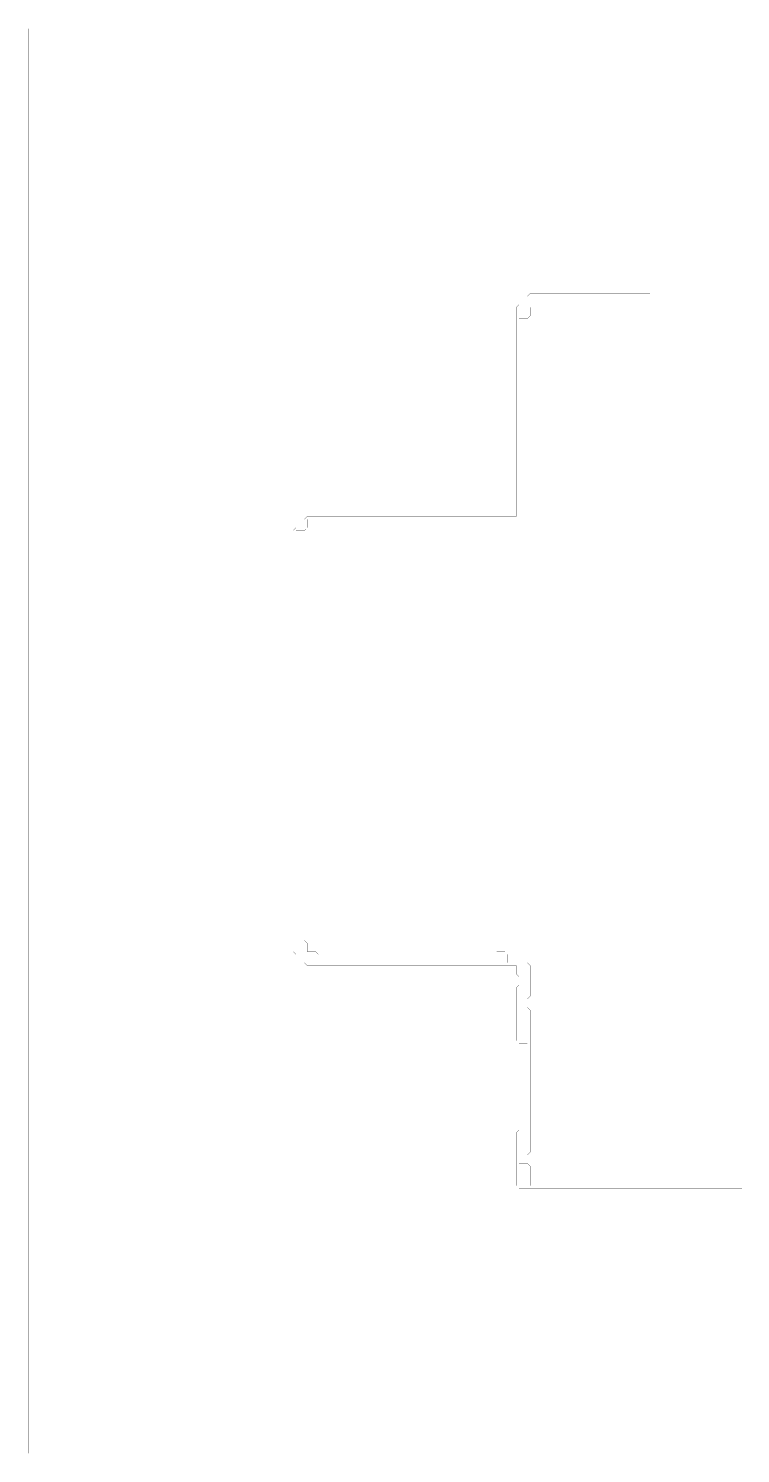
# Model space of a CAD drawing. Header units: metres. Extents: x 0 to 4990, y -4990 to 0.
# Drawn here: x 0 to 2495, y -4990 to 0 of the extents above; entities that cross this region are included whole.
import ezdxf

# ---------------------------------------------------------------- set-up
doc = ezdxf.new("R2010")
doc.units = ezdxf.units.M
doc.layers.add('conductor', color=1, linetype='Continuous')
doc.layers.add('substrate', color=5, linetype='Continuous')

msp = doc.modelspace()

# ---------------------------------------------------------------- linework, layer by layer
at = {"layer": 'conductor', "const_width": 0.5}
msp.add_lwpolyline([(2500, -976.5625), (2490.234375, -976.5625), (2480.46875, -976.5625), (2470.703125, -976.5625), (2460.9375, -976.5625), (2451.171875, -976.5625), (2441.40625, -976.5625), (2431.640625, -976.5625), (2421.875, -976.5625), (2412.109375, -976.5625), (2402.34375, -976.5625), (2392.578125, -976.5625), (2382.8125, -976.5625), (2373.046875, -976.5625), (2363.28125, -976.5625), (2353.515625, -976.5625), (2343.75, -976.5625), (2333.984375, -976.5625), (2324.21875, -976.5625), (2314.453125, -976.5625), (2304.6875, -976.5625), (2294.921875, -976.5625), (2285.15625, -976.5625), (2275.390625, -976.5625), (2265.625, -976.5625), (2255.859375, -976.5625), (2246.09375, -976.5625), (2236.328125, -976.5625), (2226.5625, -976.5625), (2216.796875, -976.5625), (2207.03125, -976.5625), (2197.265625, -976.5625), (2187.5, -976.5625), (2177.734375, -976.5625), (2167.96875, -976.5625), (2158.203125, -976.5625), (2148.4375, -976.5625), (2138.671875, -976.5625), (2128.90625, -976.5625), (2119.140625, -976.5625), (2109.375, -976.5625), (2099.609375, -976.5625), (2089.84375, -976.5625), (2080.078125, -976.5625), (2070.3125, -976.5625), (2060.546875, -976.5625), (2050.78125, -976.5625), (2041.015625, -976.5625), (2031.25, -976.5625), (2021.484375, -976.5625), (2011.71875, -976.5625), (2001.953125, -976.5625), (1992.1875, -976.5625), (1982.421875, -976.5625), (1972.65625, -976.5625), (1962.890625, -976.5625), (1953.125, -976.5625), (1943.359375, -976.5625), (1933.59375, -976.5625), (1923.828125, -976.5625), (1914.0625, -976.5625), (1904.296875, -976.5625), (1894.53125, -976.5625), (1884.765625, -976.5625), (1875, -976.5625), (1865.234375, -976.5625), (1855.46875, -976.5625), (1845.703125, -976.5625), (1835.9375, -976.5625), (1826.171875, -976.5625), (1816.40625, -976.5625), (1806.640625, -976.5625), (1796.875, -976.5625), (1787.109375, -976.5625), (1777.34375, -976.5625), (1767.578125, -976.5625), (1757.8125, -976.5625), (1757.8125, -986.328125), (1757.8125, -996.09375), (1757.8125, -1005.859375), (1748.046875, -1015.625), (1738.28125, -1015.625), (1728.515625, -1015.625), (1718.75, -1015.625), (1718.75, -1025.390625), (1718.75, -1035.15625), (1718.75, -1044.921875), (1718.75, -1054.6875), (1718.75, -1064.453125), (1718.75, -1074.21875), (1718.75, -1083.984375), (1718.75, -1093.75), (1718.75, -1103.515625), (1718.75, -1113.28125), (1718.75, -1123.046875), (1718.75, -1132.8125), (1718.75, -1142.578125), (1718.75, -1152.34375), (1718.75, -1162.109375), (1718.75, -1171.875), (1718.75, -1181.640625), (1718.75, -1191.40625), (1718.75, -1201.171875), (1718.75, -1210.9375), (1718.75, -1220.703125), (1718.75, -1230.46875), (1718.75, -1240.234375), (1718.75, -1250), (1718.75, -1259.765625), (1718.75, -1269.53125), (1718.75, -1279.296875), (1718.75, -1289.0625), (1718.75, -1298.828125), (1718.75, -1308.59375), (1718.75, -1318.359375), (1718.75, -1328.125), (1718.75, -1337.890625), (1718.75, -1347.65625), (1718.75, -1357.421875), (1718.75, -1367.1875), (1718.75, -1376.953125), (1718.75, -1386.71875), (1718.75, -1396.484375), (1718.75, -1406.25), (1718.75, -1416.015625), (1718.75, -1425.78125), (1718.75, -1435.546875), (1718.75, -1445.3125), (1718.75, -1455.078125), (1718.75, -1464.84375), (1718.75, -1474.609375), (1718.75, -1484.375), (1718.75, -1494.140625), (1718.75, -1503.90625), (1718.75, -1513.671875), (1718.75, -1523.4375), (1718.75, -1533.203125), (1718.75, -1542.96875), (1718.75, -1552.734375), (1718.75, -1562.5), (1718.75, -1572.265625), (1718.75, -1582.03125), (1718.75, -1591.796875), (1718.75, -1601.5625), (1718.75, -1611.328125), (1718.75, -1621.09375), (1718.75, -1630.859375), (1718.75, -1640.625), (1718.75, -1650.390625), (1718.75, -1660.15625), (1718.75, -1669.921875), (1718.75, -1679.6875), (1718.75, -1689.453125), (1718.75, -1699.21875), (1718.75, -1708.984375), (1708.984375, -1718.75), (1699.21875, -1718.75), (1689.453125, -1718.75), (1679.6875, -1718.75), (1669.921875, -1718.75), (1660.15625, -1718.75), (1650.390625, -1718.75), (1640.625, -1718.75), (1630.859375, -1718.75), (1621.09375, -1718.75), (1611.328125, -1718.75), (1601.5625, -1718.75), (1591.796875, -1718.75), (1582.03125, -1718.75), (1572.265625, -1718.75), (1562.5, -1718.75), (1552.734375, -1718.75), (1542.96875, -1718.75), (1533.203125, -1718.75), (1523.4375, -1718.75), (1513.671875, -1718.75), (1503.90625, -1718.75), (1494.140625, -1718.75), (1484.375, -1718.75), (1474.609375, -1718.75), (1464.84375, -1718.75), (1455.078125, -1718.75), (1445.3125, -1718.75), (1435.546875, -1718.75), (1425.78125, -1718.75), (1416.015625, -1718.75), (1406.25, -1718.75), (1396.484375, -1718.75), (1386.71875, -1718.75), (1376.953125, -1718.75), (1367.1875, -1718.75), (1357.421875, -1718.75), (1347.65625, -1718.75), (1337.890625, -1718.75), (1328.125, -1718.75), (1318.359375, -1718.75), (1308.59375, -1718.75), (1298.828125, -1718.75), (1289.0625, -1718.75), (1279.296875, -1718.75), (1269.53125, -1718.75), (1259.765625, -1718.75), (1250, -1718.75), (1240.234375, -1718.75), (1230.46875, -1718.75), (1220.703125, -1718.75), (1210.9375, -1718.75), (1201.171875, -1718.75), (1191.40625, -1718.75), (1181.640625, -1718.75), (1171.875, -1718.75), (1162.109375, -1718.75), (1152.34375, -1718.75), (1142.578125, -1718.75), (1132.8125, -1718.75), (1123.046875, -1718.75), (1113.28125, -1718.75), (1103.515625, -1718.75), (1093.75, -1718.75), (1083.984375, -1718.75), (1074.21875, -1718.75), (1064.453125, -1718.75), (1054.6875, -1718.75), (1044.921875, -1718.75), (1035.15625, -1718.75), (1025.390625, -1718.75), (1015.625, -1718.75), (1005.859375, -1718.75), (996.09375, -1718.75), (986.328125, -1718.75), (976.5625, -1718.75), (976.5625, -1728.515625), (976.5625, -1738.28125), (976.5625, -1748.046875), (966.796875, -1757.8125), (957.03125, -1757.8125), (947.265625, -1757.8125), (937.5, -1757.8125), (937.5, -1767.578125), (937.5, -1777.34375), (937.5, -1787.109375), (937.5, -1796.875), (937.5, -1806.640625), (937.5, -1816.40625), (937.5, -1826.171875), (937.5, -1835.9375), (937.5, -1845.703125), (937.5, -1855.46875), (937.5, -1865.234375), (937.5, -1875), (937.5, -1884.765625), (937.5, -1894.53125), (937.5, -1904.296875), (937.5, -1914.0625), (937.5, -1923.828125), (937.5, -1933.59375), (937.5, -1943.359375), (937.5, -1953.125), (937.5, -1962.890625), (937.5, -1972.65625), (937.5, -1982.421875), (937.5, -1992.1875), (937.5, -2001.953125), (937.5, -2011.71875), (937.5, -2021.484375), (937.5, -2031.25), (937.5, -2041.015625), (937.5, -2050.78125), (937.5, -2060.546875), (937.5, -2070.3125), (937.5, -2080.078125), (937.5, -2089.84375), (937.5, -2099.609375), (937.5, -2109.375), (937.5, -2119.140625), (937.5, -2128.90625), (937.5, -2138.671875), (937.5, -2148.4375), (937.5, -2158.203125), (937.5, -2167.96875), (937.5, -2177.734375), (937.5, -2187.5), (937.5, -2197.265625), (937.5, -2207.03125), (937.5, -2216.796875), (937.5, -2226.5625), (937.5, -2236.328125), (937.5, -2246.09375), (937.5, -2255.859375), (937.5, -2265.625), (937.5, -2275.390625), (937.5, -2285.15625), (937.5, -2294.921875), (937.5, -2304.6875), (937.5, -2314.453125), (937.5, -2324.21875), (937.5, -2333.984375), (937.5, -2343.75), (937.5, -2353.515625), (937.5, -2363.28125), (937.5, -2373.046875), (937.5, -2382.8125), (937.5, -2392.578125), (937.5, -2402.34375), (937.5, -2412.109375), (937.5, -2421.875), (937.5, -2431.640625), (937.5, -2441.40625), (937.5, -2451.171875), (937.5, -2460.9375), (937.5, -2470.703125), (937.5, -2480.46875), (937.5, -2490.234375), (937.5, -2500), (937.5, -2509.765625), (937.5, -2519.53125), (937.5, -2529.296875), (937.5, -2539.0625), (937.5, -2548.828125), (937.5, -2558.59375), (937.5, -2568.359375), (937.5, -2578.125), (937.5, -2587.890625), (937.5, -2597.65625), (937.5, -2607.421875), (937.5, -2617.1875), (937.5, -2626.953125), (937.5, -2636.71875), (937.5, -2646.484375), (937.5, -2656.25), (937.5, -2666.015625), (937.5, -2675.78125), (937.5, -2685.546875), (937.5, -2695.3125), (937.5, -2705.078125), (937.5, -2714.84375), (937.5, -2724.609375), (937.5, -2734.375), (937.5, -2744.140625), (937.5, -2753.90625), (937.5, -2763.671875), (937.5, -2773.4375), (937.5, -2783.203125), (937.5, -2792.96875), (937.5, -2802.734375), (937.5, -2812.5), (937.5, -2822.265625), (937.5, -2832.03125), (937.5, -2841.796875), (937.5, -2851.5625), (937.5, -2861.328125), (937.5, -2871.09375), (937.5, -2880.859375), (937.5, -2890.625), (937.5, -2900.390625), (937.5, -2910.15625), (937.5, -2919.921875), (937.5, -2929.6875), (937.5, -2939.453125), (937.5, -2949.21875), (937.5, -2958.984375), (937.5, -2968.75), (937.5, -2978.515625), (937.5, -2988.28125), (937.5, -2998.046875), (937.5, -3007.8125), (937.5, -3017.578125), (937.5, -3027.34375), (937.5, -3037.109375), (937.5, -3046.875), (937.5, -3056.640625), (937.5, -3066.40625), (937.5, -3076.171875), (937.5, -3085.9375), (937.5, -3095.703125), (937.5, -3105.46875), (937.5, -3115.234375), (937.5, -3125), (937.5, -3134.765625), (937.5, -3144.53125), (937.5, -3154.296875), (937.5, -3164.0625), (937.5, -3173.828125), (937.5, -3183.59375), (937.5, -3193.359375), (947.265625, -3193.359375), (957.03125, -3193.359375), (966.796875, -3193.359375), (976.5625, -3203.125), (976.5625, -3212.890625), (976.5625, -3222.65625), (976.5625, -3232.421875), (986.328125, -3232.421875), (996.09375, -3232.421875), (1005.859375, -3232.421875), (1015.625, -3242.1875), (1015.625, -3251.953125), (1015.625, -3261.71875), (1015.625, -3271.484375), (1025.390625, -3271.484375), (1035.15625, -3271.484375), (1044.921875, -3271.484375), (1054.6875, -3271.484375), (1064.453125, -3271.484375), (1074.21875, -3271.484375), (1083.984375, -3271.484375), (1093.75, -3271.484375), (1103.515625, -3271.484375), (1113.28125, -3271.484375), (1123.046875, -3271.484375), (1132.8125, -3271.484375), (1142.578125, -3271.484375), (1152.34375, -3271.484375), (1162.109375, -3271.484375), (1171.875, -3271.484375), (1181.640625, -3271.484375), (1191.40625, -3271.484375), (1201.171875, -3271.484375), (1210.9375, -3271.484375), (1220.703125, -3271.484375), (1230.46875, -3271.484375), (1240.234375, -3271.484375), (1250, -3271.484375), (1259.765625, -3271.484375), (1269.53125, -3271.484375), (1279.296875, -3271.484375), (1289.0625, -3271.484375), (1298.828125, -3271.484375), (1308.59375, -3271.484375), (1318.359375, -3271.484375), (1328.125, -3271.484375), (1337.890625, -3271.484375), (1347.65625, -3271.484375), (1357.421875, -3271.484375), (1367.1875, -3271.484375), (1376.953125, -3271.484375), (1386.71875, -3271.484375), (1396.484375, -3271.484375), (1406.25, -3271.484375), (1416.015625, -3271.484375), (1425.78125, -3271.484375), (1435.546875, -3271.484375), (1445.3125, -3271.484375), (1455.078125, -3271.484375), (1464.84375, -3271.484375), (1474.609375, -3271.484375), (1484.375, -3271.484375), (1494.140625, -3271.484375), (1503.90625, -3271.484375), (1513.671875, -3271.484375), (1523.4375, -3271.484375), (1533.203125, -3271.484375), (1542.96875, -3271.484375), (1552.734375, -3271.484375), (1562.5, -3271.484375), (1572.265625, -3271.484375), (1582.03125, -3271.484375), (1591.796875, -3271.484375), (1601.5625, -3271.484375), (1611.328125, -3271.484375), (1621.09375, -3271.484375), (1630.859375, -3271.484375), (1630.859375, -3261.71875), (1630.859375, -3251.953125), (1630.859375, -3242.1875), (1640.625, -3232.421875), (1650.390625, -3232.421875), (1660.15625, -3232.421875), (1669.921875, -3232.421875), (1679.6875, -3242.1875), (1679.6875, -3251.953125), (1679.6875, -3261.71875), (1679.6875, -3271.484375), (1689.453125, -3271.484375), (1699.21875, -3271.484375), (1708.984375, -3271.484375), (1718.75, -3271.484375), (1728.515625, -3271.484375), (1738.28125, -3271.484375), (1748.046875, -3271.484375), (1757.8125, -3281.25), (1757.8125, -3291.015625), (1757.8125, -3300.78125), (1757.8125, -3310.546875), (1757.8125, -3320.3125), (1757.8125, -3330.078125), (1757.8125, -3339.84375), (1757.8125, -3349.609375), (1757.8125, -3359.375), (1757.8125, -3369.140625), (1757.8125, -3378.90625), (1757.8125, -3388.671875), (1748.046875, -3398.4375), (1738.28125, -3398.4375), (1728.515625, -3398.4375), (1718.75, -3398.4375), (1718.75, -3408.203125), (1718.75, -3417.96875), (1718.75, -3427.734375), (1728.515625, -3427.734375), (1738.28125, -3427.734375), (1748.046875, -3427.734375), (1757.8125, -3437.5), (1757.8125, -3447.265625), (1757.8125, -3457.03125), (1757.8125, -3466.796875), (1757.8125, -3476.5625), (1757.8125, -3486.328125), (1757.8125, -3496.09375), (1757.8125, -3505.859375), (1757.8125, -3515.625), (1757.8125, -3525.390625), (1757.8125, -3535.15625), (1757.8125, -3544.921875), (1757.8125, -3554.6875), (1757.8125, -3564.453125), (1757.8125, -3574.21875), (1757.8125, -3583.984375), (1757.8125, -3593.75), (1757.8125, -3603.515625), (1757.8125, -3613.28125), (1757.8125, -3623.046875), (1757.8125, -3632.8125), (1757.8125, -3642.578125), (1757.8125, -3652.34375), (1757.8125, -3662.109375), (1757.8125, -3671.875), (1757.8125, -3681.640625), (1757.8125, -3691.40625), (1757.8125, -3701.171875), (1757.8125, -3710.9375), (1757.8125, -3720.703125), (1757.8125, -3730.46875), (1757.8125, -3740.234375), (1757.8125, -3750), (1757.8125, -3759.765625), (1757.8125, -3769.53125), (1757.8125, -3779.296875), (1757.8125, -3789.0625), (1757.8125, -3798.828125), (1757.8125, -3808.59375), (1757.8125, -3818.359375), (1757.8125, -3828.125), (1757.8125, -3837.890625), (1757.8125, -3847.65625), (1757.8125, -3857.421875), (1757.8125, -3867.1875), (1757.8125, -3876.953125), (1757.8125, -3886.71875), (1757.8125, -3896.484375), (1757.8125, -3906.25), (1757.8125, -3916.015625), (1757.8125, -3925.78125), (1757.8125, -3935.546875), (1748.046875, -3945.3125), (1738.28125, -3945.3125), (1728.515625, -3945.3125), (1718.75, -3945.3125), (1718.75, -3955.078125), (1718.75, -3964.84375), (1718.75, -3974.609375), (1728.515625, -3974.609375), (1738.28125, -3974.609375), (1748.046875, -3974.609375), (1757.8125, -3984.375), (1757.8125, -3994.140625), (1757.8125, -4003.90625), (1757.8125, -4013.671875), (1757.8125, -4023.4375), (1757.8125, -4033.203125), (1757.8125, -4042.96875), (1757.8125, -4052.734375), (1767.578125, -4052.734375), (1777.34375, -4052.734375), (1787.109375, -4052.734375), (1796.875, -4052.734375), (1806.640625, -4052.734375), (1816.40625, -4052.734375), (1826.171875, -4052.734375), (1835.9375, -4052.734375), (1845.703125, -4052.734375), (1855.46875, -4052.734375), (1865.234375, -4052.734375), (1875, -4052.734375), (1884.765625, -4052.734375), (1894.53125, -4052.734375), (1904.296875, -4052.734375), (1914.0625, -4052.734375), (1923.828125, -4052.734375), (1933.59375, -4052.734375), (1943.359375, -4052.734375), (1953.125, -4052.734375), (1962.890625, -4052.734375), (1972.65625, -4052.734375), (1982.421875, -4052.734375), (1992.1875, -4052.734375), (2001.953125, -4052.734375), (2011.71875, -4052.734375), (2021.484375, -4052.734375), (2031.25, -4052.734375), (2041.015625, -4052.734375), (2050.78125, -4052.734375), (2060.546875, -4052.734375), (2070.3125, -4052.734375), (2080.078125, -4052.734375), (2089.84375, -4052.734375), (2099.609375, -4052.734375), (2109.375, -4052.734375), (2119.140625, -4052.734375), (2128.90625, -4052.734375), (2138.671875, -4052.734375), (2148.4375, -4052.734375), (2158.203125, -4052.734375), (2167.96875, -4052.734375), (2177.734375, -4052.734375), (2187.5, -4052.734375), (2197.265625, -4052.734375), (2207.03125, -4052.734375), (2216.796875, -4052.734375), (2226.5625, -4052.734375), (2236.328125, -4052.734375), (2246.09375, -4052.734375), (2255.859375, -4052.734375), (2265.625, -4052.734375), (2275.390625, -4052.734375), (2285.15625, -4052.734375), (2294.921875, -4052.734375), (2304.6875, -4052.734375), (2314.453125, -4052.734375), (2324.21875, -4052.734375), (2333.984375, -4052.734375), (2343.75, -4052.734375), (2353.515625, -4052.734375), (2363.28125, -4052.734375), (2373.046875, -4052.734375), (2382.8125, -4052.734375), (2392.578125, -4052.734375), (2402.34375, -4052.734375), (2412.109375, -4052.734375), (2421.875, -4052.734375), (2431.640625, -4052.734375), (2441.40625, -4052.734375), (2451.171875, -4052.734375), (2460.9375, -4052.734375), (2470.703125, -4052.734375), (2480.46875, -4052.734375), (2490.234375, -4052.734375), (2500, -4052.734375)], dxfattribs=at)
at = {"layer": 'substrate', "const_width": 0.5}
for points in [[(2500, 0), (2490.234375, 0), (2480.46875, 0), (2470.703125, 0), (2460.9375, 0), (2451.171875, 0), (2441.40625, 0), (2431.640625, 0), (2421.875, 0), (2412.109375, 0), (2402.34375, 0), (2392.578125, 0), (2382.8125, 0), (2373.046875, 0), (2363.28125, 0), (2353.515625, 0), (2343.75, 0), (2333.984375, 0), (2324.21875, 0), (2314.453125, 0), (2304.6875, 0), (2294.921875, 0), (2285.15625, 0), (2275.390625, 0), (2265.625, 0), (2255.859375, 0), (2246.09375, 0), (2236.328125, 0), (2226.5625, 0), (2216.796875, 0), (2207.03125, 0), (2197.265625, 0), (2187.5, 0), (2177.734375, 0), (2167.96875, 0), (2158.203125, 0), (2148.4375, 0), (2138.671875, 0), (2128.90625, 0), (2119.140625, 0), (2109.375, 0), (2099.609375, 0), (2089.84375, 0), (2080.078125, 0), (2070.3125, 0), (2060.546875, 0), (2050.78125, 0), (2041.015625, 0), (2031.25, 0), (2021.484375, 0), (2011.71875, 0), (2001.953125, 0), (1992.1875, 0), (1982.421875, 0), (1972.65625, 0), (1962.890625, 0), (1953.125, 0), (1943.359375, 0), (1933.59375, 0), (1923.828125, 0), (1914.0625, 0), (1904.296875, 0), (1894.53125, 0), (1884.765625, 0), (1875, 0), (1865.234375, 0), (1855.46875, 0), (1845.703125, 0), (1835.9375, 0), (1826.171875, 0), (1816.40625, 0), (1806.640625, 0), (1796.875, 0), (1787.109375, 0), (1777.34375, 0), (1767.578125, 0), (1757.8125, 0), (1748.046875, 0), (1738.28125, 0), (1728.515625, 0), (1718.75, 0), (1708.984375, 0), (1699.21875, 0), (1689.453125, 0), (1679.6875, 0), (1669.921875, 0), (1660.15625, 0), (1650.390625, 0), (1640.625, 0), (1630.859375, 0), (1621.09375, 0), (1611.328125, 0), (1601.5625, 0), (1591.796875, 0), (1582.03125, 0), (1572.265625, 0), (1562.5, 0), (1552.734375, 0), (1542.96875, 0), (1533.203125, 0), (1523.4375, 0), (1513.671875, 0), (1503.90625, 0), (1494.140625, 0), (1484.375, 0), (1474.609375, 0), (1464.84375, 0), (1455.078125, 0), (1445.3125, 0), (1435.546875, 0), (1425.78125, 0), (1416.015625, 0), (1406.25, 0), (1396.484375, 0), (1386.71875, 0), (1376.953125, 0), (1367.1875, 0), (1357.421875, 0), (1347.65625, 0), (1337.890625, 0), (1328.125, 0), (1318.359375, 0), (1308.59375, 0), (1298.828125, 0), (1289.0625, 0), (1279.296875, 0), (1269.53125, 0), (1259.765625, 0), (1250, 0), (1240.234375, 0), (1230.46875, 0), (1220.703125, 0), (1210.9375, 0), (1201.171875, 0), (1191.40625, 0), (1181.640625, 0), (1171.875, 0), (1162.109375, 0), (1152.34375, 0), (1142.578125, 0), (1132.8125, 0), (1123.046875, 0), (1113.28125, 0), (1103.515625, 0), (1093.75, 0), (1083.984375, 0), (1074.21875, 0), (1064.453125, 0), (1054.6875, 0), (1044.921875, 0), (1035.15625, 0), (1025.390625, 0), (1015.625, 0), (1005.859375, 0), (996.09375, 0), (986.328125, 0), (976.5625, 0), (966.796875, 0), (957.03125, 0), (947.265625, 0), (937.5, 0), (927.734375, 0), (917.96875, 0), (908.203125, 0), (898.4375, 0), (888.671875, 0), (878.90625, 0), (869.140625, 0), (859.375, 0), (849.609375, 0), (839.84375, 0), (830.078125, 0), (820.3125, 0), (810.546875, 0), (800.78125, 0), (791.015625, 0), (781.25, 0), (771.484375, 0), (761.71875, 0), (751.953125, 0), (742.1875, 0), (732.421875, 0), (722.65625, 0), (712.890625, 0), (703.125, 0), (693.359375, 0), (683.59375, 0), (673.828125, 0), (664.0625, 0), (654.296875, 0), (644.53125, 0), (634.765625, 0), (625, 0), (615.234375, 0), (605.46875, 0), (595.703125, 0), (585.9375, 0), (576.171875, 0), (566.40625, 0), (556.640625, 0), (546.875, 0), (537.109375, 0), (527.34375, 0), (517.578125, 0), (507.8125, 0), (498.046875, 0), (488.28125, 0), (478.515625, 0), (468.75, 0), (458.984375, 0), (449.21875, 0), (439.453125, 0), (429.6875, 0), (419.921875, 0), (410.15625, 0), (400.390625, 0), (390.625, 0), (380.859375, 0), (371.09375, 0), (361.328125, 0), (351.5625, 0), (341.796875, 0), (332.03125, 0), (322.265625, 0), (312.5, 0), (302.734375, 0), (292.96875, 0), (283.203125, 0), (273.4375, 0), (263.671875, 0), (253.90625, 0), (244.140625, 0), (234.375, 0), (224.609375, 0), (214.84375, 0), (205.078125, 0), (195.3125, 0), (185.546875, 0), (175.78125, 0), (166.015625, 0), (156.25, 0), (146.484375, 0), (136.71875, 0), (126.953125, 0), (117.1875, 0), (107.421875, 0), (97.65625, 0), (87.890625, 0), (78.125, 0), (68.359375, 0), (58.59375, 0), (48.828125, 0), (39.0625, 0), (29.296875, 0), (19.53125, 0), (9.765625, 0), (0, 0), (0, -9.765625), (0, -19.53125), (0, -29.296875), (0, -39.0625), (0, -48.828125), (0, -58.59375), (0, -68.359375), (0, -78.125), (0, -87.890625), (0, -97.65625), (0, -107.421875), (0, -117.1875), (0, -126.953125), (0, -136.71875), (0, -146.484375), (0, -156.25), (0, -166.015625), (0, -175.78125), (0, -185.546875), (0, -195.3125), (0, -205.078125), (0, -214.84375), (0, -224.609375), (0, -234.375), (0, -244.140625), (0, -253.90625), (0, -263.671875), (0, -273.4375), (0, -283.203125), (0, -292.96875), (0, -302.734375), (0, -312.5), (0, -322.265625), (0, -332.03125), (0, -341.796875), (0, -351.5625), (0, -361.328125), (0, -371.09375), (0, -380.859375), (0, -390.625), (0, -400.390625), (0, -410.15625), (0, -419.921875), (0, -429.6875), (0, -439.453125), (0, -449.21875), (0, -458.984375), (0, -468.75), (0, -478.515625), (0, -488.28125), (0, -498.046875), (0, -507.8125), (0, -517.578125), (0, -527.34375), (0, -537.109375), (0, -546.875), (0, -556.640625), (0, -566.40625), (0, -576.171875), (0, -585.9375), (0, -595.703125), (0, -605.46875), (0, -615.234375), (0, -625), (0, -634.765625), (0, -644.53125), (0, -654.296875), (0, -664.0625), (0, -673.828125), (0, -683.59375), (0, -693.359375), (0, -703.125), (0, -712.890625), (0, -722.65625), (0, -732.421875), (0, -742.1875), (0, -751.953125), (0, -761.71875), (0, -771.484375), (0, -781.25), (0, -791.015625), (0, -800.78125), (0, -810.546875), (0, -820.3125), (0, -830.078125), (0, -839.84375), (0, -849.609375), (0, -859.375), (0, -869.140625), (0, -878.90625), (0, -888.671875), (0, -898.4375), (0, -908.203125), (0, -917.96875), (0, -927.734375), (0, -937.5), (0, -947.265625), (0, -957.03125), (0, -966.796875), (0, -976.5625), (0, -986.328125), (0, -996.09375), (0, -1005.859375), (0, -1015.625), (0, -1025.390625), (0, -1035.15625), (0, -1044.921875), (0, -1054.6875), (0, -1064.453125), (0, -1074.21875), (0, -1083.984375), (0, -1093.75), (0, -1103.515625), (0, -1113.28125), (0, -1123.046875), (0, -1132.8125), (0, -1142.578125), (0, -1152.34375), (0, -1162.109375), (0, -1171.875), (0, -1181.640625), (0, -1191.40625), (0, -1201.171875), (0, -1210.9375), (0, -1220.703125), (0, -1230.46875), (0, -1240.234375), (0, -1250), (0, -1259.765625), (0, -1269.53125), (0, -1279.296875), (0, -1289.0625), (0, -1298.828125), (0, -1308.59375), (0, -1318.359375), (0, -1328.125), (0, -1337.890625), (0, -1347.65625), (0, -1357.421875), (0, -1367.1875), (0, -1376.953125), (0, -1386.71875), (0, -1396.484375), (0, -1406.25), (0, -1416.015625), (0, -1425.78125), (0, -1435.546875), (0, -1445.3125), (0, -1455.078125), (0, -1464.84375), (0, -1474.609375), (0, -1484.375), (0, -1494.140625), (0, -1503.90625), (0, -1513.671875), (0, -1523.4375), (0, -1533.203125), (0, -1542.96875), (0, -1552.734375), (0, -1562.5), (0, -1572.265625), (0, -1582.03125), (0, -1591.796875), (0, -1601.5625), (0, -1611.328125), (0, -1621.09375), (0, -1630.859375), (0, -1640.625), (0, -1650.390625), (0, -1660.15625), (0, -1669.921875), (0, -1679.6875), (0, -1689.453125), (0, -1699.21875), (0, -1708.984375), (0, -1718.75), (0, -1728.515625), (0, -1738.28125), (0, -1748.046875), (0, -1757.8125), (0, -1767.578125), (0, -1777.34375), (0, -1787.109375), (0, -1796.875), (0, -1806.640625), (0, -1816.40625), (0, -1826.171875), (0, -1835.9375), (0, -1845.703125), (0, -1855.46875), (0, -1865.234375), (0, -1875), (0, -1884.765625), (0, -1894.53125), (0, -1904.296875), (0, -1914.0625), (0, -1923.828125), (0, -1933.59375), (0, -1943.359375), (0, -1953.125), (0, -1962.890625), (0, -1972.65625), (0, -1982.421875), (0, -1992.1875), (0, -2001.953125), (0, -2011.71875), (0, -2021.484375), (0, -2031.25), (0, -2041.015625), (0, -2050.78125), (0, -2060.546875), (0, -2070.3125), (0, -2080.078125), (0, -2089.84375), (0, -2099.609375), (0, -2109.375), (0, -2119.140625), (0, -2128.90625), (0, -2138.671875), (0, -2148.4375), (0, -2158.203125), (0, -2167.96875), (0, -2177.734375), (0, -2187.5), (0, -2197.265625), (0, -2207.03125), (0, -2216.796875), (0, -2226.5625), (0, -2236.328125), (0, -2246.09375), (0, -2255.859375), (0, -2265.625), (0, -2275.390625), (0, -2285.15625), (0, -2294.921875), (0, -2304.6875), (0, -2314.453125), (0, -2324.21875), (0, -2333.984375), (0, -2343.75), (0, -2353.515625), (0, -2363.28125), (0, -2373.046875), (0, -2382.8125), (0, -2392.578125), (0, -2402.34375), (0, -2412.109375), (0, -2421.875), (0, -2431.640625), (0, -2441.40625), (0, -2451.171875), (0, -2460.9375), (0, -2470.703125), (0, -2480.46875), (0, -2490.234375), (0, -2500), (0, -2509.765625), (0, -2519.53125), (0, -2529.296875), (0, -2539.0625), (0, -2548.828125), (0, -2558.59375), (0, -2568.359375), (0, -2578.125), (0, -2587.890625), (0, -2597.65625), (0, -2607.421875), (0, -2617.1875), (0, -2626.953125), (0, -2636.71875), (0, -2646.484375), (0, -2656.25), (0, -2666.015625), (0, -2675.78125), (0, -2685.546875), (0, -2695.3125), (0, -2705.078125), (0, -2714.84375), (0, -2724.609375), (0, -2734.375), (0, -2744.140625), (0, -2753.90625), (0, -2763.671875), (0, -2773.4375), (0, -2783.203125), (0, -2792.96875), (0, -2802.734375), (0, -2812.5), (0, -2822.265625), (0, -2832.03125), (0, -2841.796875), (0, -2851.5625), (0, -2861.328125), (0, -2871.09375), (0, -2880.859375), (0, -2890.625), (0, -2900.390625), (0, -2910.15625), (0, -2919.921875), (0, -2929.6875), (0, -2939.453125), (0, -2949.21875), (0, -2958.984375), (0, -2968.75), (0, -2978.515625), (0, -2988.28125), (0, -2998.046875), (0, -3007.8125), (0, -3017.578125), (0, -3027.34375), (0, -3037.109375), (0, -3046.875), (0, -3056.640625), (0, -3066.40625), (0, -3076.171875), (0, -3085.9375), (0, -3095.703125), (0, -3105.46875), (0, -3115.234375), (0, -3125), (0, -3134.765625), (0, -3144.53125), (0, -3154.296875), (0, -3164.0625), (0, -3173.828125), (0, -3183.59375), (0, -3193.359375), (0, -3203.125), (0, -3212.890625), (0, -3222.65625), (0, -3232.421875), (0, -3242.1875), (0, -3251.953125), (0, -3261.71875), (0, -3271.484375), (0, -3281.25), (0, -3291.015625), (0, -3300.78125), (0, -3310.546875), (0, -3320.3125), (0, -3330.078125), (0, -3339.84375), (0, -3349.609375), (0, -3359.375), (0, -3369.140625), (0, -3378.90625), (0, -3388.671875), (0, -3398.4375), (0, -3408.203125), (0, -3417.96875), (0, -3427.734375), (0, -3437.5), (0, -3447.265625), (0, -3457.03125), (0, -3466.796875), (0, -3476.5625), (0, -3486.328125), (0, -3496.09375), (0, -3505.859375), (0, -3515.625), (0, -3525.390625), (0, -3535.15625), (0, -3544.921875), (0, -3554.6875), (0, -3564.453125), (0, -3574.21875), (0, -3583.984375), (0, -3593.75), (0, -3603.515625), (0, -3613.28125), (0, -3623.046875), (0, -3632.8125), (0, -3642.578125), (0, -3652.34375), (0, -3662.109375), (0, -3671.875), (0, -3681.640625), (0, -3691.40625), (0, -3701.171875), (0, -3710.9375), (0, -3720.703125), (0, -3730.46875), (0, -3740.234375), (0, -3750), (0, -3759.765625), (0, -3769.53125), (0, -3779.296875), (0, -3789.0625), (0, -3798.828125), (0, -3808.59375), (0, -3818.359375), (0, -3828.125), (0, -3837.890625), (0, -3847.65625), (0, -3857.421875), (0, -3867.1875), (0, -3876.953125), (0, -3886.71875), (0, -3896.484375), (0, -3906.25), (0, -3916.015625), (0, -3925.78125), (0, -3935.546875), (0, -3945.3125), (0, -3955.078125), (0, -3964.84375), (0, -3974.609375), (0, -3984.375), (0, -3994.140625), (0, -4003.90625), (0, -4013.671875), (0, -4023.4375), (0, -4033.203125), (0, -4042.96875), (0, -4052.734375), (0, -4062.5), (0, -4072.265625), (0, -4082.03125), (0, -4091.796875), (0, -4101.5625), (0, -4111.328125), (0, -4121.09375), (0, -4130.859375), (0, -4140.625), (0, -4150.390625), (0, -4160.15625), (0, -4169.921875), (0, -4179.6875), (0, -4189.453125), (0, -4199.21875), (0, -4208.984375), (0, -4218.75), (0, -4228.515625), (0, -4238.28125), (0, -4248.046875), (0, -4257.8125), (0, -4267.578125), (0, -4277.34375), (0, -4287.109375), (0, -4296.875), (0, -4306.640625), (0, -4316.40625), (0, -4326.171875), (0, -4335.9375), (0, -4345.703125), (0, -4355.46875), (0, -4365.234375), (0, -4375), (0, -4384.765625), (0, -4394.53125), (0, -4404.296875), (0, -4414.0625), (0, -4423.828125), (0, -4433.59375), (0, -4443.359375), (0, -4453.125), (0, -4462.890625), (0, -4472.65625), (0, -4482.421875), (0, -4492.1875), (0, -4501.953125), (0, -4511.71875), (0, -4521.484375), (0, -4531.25), (0, -4541.015625), (0, -4550.78125), (0, -4560.546875), (0, -4570.3125), (0, -4580.078125), (0, -4589.84375), (0, -4599.609375), (0, -4609.375), (0, -4619.140625), (0, -4628.90625), (0, -4638.671875), (0, -4648.4375), (0, -4658.203125), (0, -4667.96875), (0, -4677.734375), (0, -4687.5), (0, -4697.265625), (0, -4707.03125), (0, -4716.796875), (0, -4726.5625), (0, -4736.328125), (0, -4746.09375), (0, -4755.859375), (0, -4765.625), (0, -4775.390625), (0, -4785.15625), (0, -4794.921875), (0, -4804.6875), (0, -4814.453125), (0, -4824.21875), (0, -4833.984375), (0, -4843.75), (0, -4853.515625), (0, -4863.28125), (0, -4873.046875), (0, -4882.8125), (0, -4892.578125), (0, -4902.34375), (0, -4912.109375), (0, -4921.875), (0, -4931.640625), (0, -4941.40625), (0, -4951.171875), (0, -4960.9375), (0, -4970.703125), (0, -4980.46875), (0, -4990.234375), (9.765625, -4990.234375), (19.53125, -4990.234375), (29.296875, -4990.234375), (39.0625, -4990.234375), (48.828125, -4990.234375), (58.59375, -4990.234375), (68.359375, -4990.234375), (78.125, -4990.234375), (87.890625, -4990.234375), (97.65625, -4990.234375), (107.421875, -4990.234375), (117.1875, -4990.234375), (126.953125, -4990.234375), (136.71875, -4990.234375), (146.484375, -4990.234375), (156.25, -4990.234375), (166.015625, -4990.234375), (175.78125, -4990.234375), (185.546875, -4990.234375), (195.3125, -4990.234375), (205.078125, -4990.234375), (214.84375, -4990.234375), (224.609375, -4990.234375), (234.375, -4990.234375), (244.140625, -4990.234375), (253.90625, -4990.234375), (263.671875, -4990.234375), (273.4375, -4990.234375), (283.203125, -4990.234375), (292.96875, -4990.234375), (302.734375, -4990.234375), (312.5, -4990.234375), (322.265625, -4990.234375), (332.03125, -4990.234375), (341.796875, -4990.234375), (351.5625, -4990.234375), (361.328125, -4990.234375), (371.09375, -4990.234375), (380.859375, -4990.234375), (390.625, -4990.234375), (400.390625, -4990.234375), (410.15625, -4990.234375), (419.921875, -4990.234375), (429.6875, -4990.234375), (439.453125, -4990.234375), (449.21875, -4990.234375), (458.984375, -4990.234375), (468.75, -4990.234375), (478.515625, -4990.234375), (488.28125, -4990.234375), (498.046875, -4990.234375), (507.8125, -4990.234375), (517.578125, -4990.234375), (527.34375, -4990.234375), (537.109375, -4990.234375), (546.875, -4990.234375), (556.640625, -4990.234375), (566.40625, -4990.234375), (576.171875, -4990.234375), (585.9375, -4990.234375), (595.703125, -4990.234375), (605.46875, -4990.234375), (615.234375, -4990.234375), (625, -4990.234375), (634.765625, -4990.234375), (644.53125, -4990.234375), (654.296875, -4990.234375), (664.0625, -4990.234375), (673.828125, -4990.234375), (683.59375, -4990.234375), (693.359375, -4990.234375), (703.125, -4990.234375), (712.890625, -4990.234375), (722.65625, -4990.234375), (732.421875, -4990.234375), (742.1875, -4990.234375), (751.953125, -4990.234375), (761.71875, -4990.234375), (771.484375, -4990.234375), (781.25, -4990.234375), (791.015625, -4990.234375), (800.78125, -4990.234375), (810.546875, -4990.234375), (820.3125, -4990.234375), (830.078125, -4990.234375), (839.84375, -4990.234375), (849.609375, -4990.234375), (859.375, -4990.234375), (869.140625, -4990.234375), (878.90625, -4990.234375), (888.671875, -4990.234375), (898.4375, -4990.234375), (908.203125, -4990.234375), (917.96875, -4990.234375), (927.734375, -4990.234375), (937.5, -4990.234375), (947.265625, -4990.234375), (957.03125, -4990.234375), (966.796875, -4990.234375), (976.5625, -4990.234375), (986.328125, -4990.234375), (996.09375, -4990.234375), (1005.859375, -4990.234375), (1015.625, -4990.234375), (1025.390625, -4990.234375), (1035.15625, -4990.234375), (1044.921875, -4990.234375), (1054.6875, -4990.234375), (1064.453125, -4990.234375), (1074.21875, -4990.234375), (1083.984375, -4990.234375), (1093.75, -4990.234375), (1103.515625, -4990.234375), (1113.28125, -4990.234375), (1123.046875, -4990.234375), (1132.8125, -4990.234375), (1142.578125, -4990.234375), (1152.34375, -4990.234375), (1162.109375, -4990.234375), (1171.875, -4990.234375), (1181.640625, -4990.234375), (1191.40625, -4990.234375), (1201.171875, -4990.234375), (1210.9375, -4990.234375), (1220.703125, -4990.234375), (1230.46875, -4990.234375), (1240.234375, -4990.234375), (1250, -4990.234375), (1259.765625, -4990.234375), (1269.53125, -4990.234375), (1279.296875, -4990.234375), (1289.0625, -4990.234375), (1298.828125, -4990.234375), (1308.59375, -4990.234375), (1318.359375, -4990.234375), (1328.125, -4990.234375), (1337.890625, -4990.234375), (1347.65625, -4990.234375), (1357.421875, -4990.234375), (1367.1875, -4990.234375), (1376.953125, -4990.234375), (1386.71875, -4990.234375), (1396.484375, -4990.234375), (1406.25, -4990.234375), (1416.015625, -4990.234375), (1425.78125, -4990.234375), (1435.546875, -4990.234375), (1445.3125, -4990.234375), (1455.078125, -4990.234375), (1464.84375, -4990.234375), (1474.609375, -4990.234375), (1484.375, -4990.234375), (1494.140625, -4990.234375), (1503.90625, -4990.234375), (1513.671875, -4990.234375), (1523.4375, -4990.234375), (1533.203125, -4990.234375), (1542.96875, -4990.234375), (1552.734375, -4990.234375), (1562.5, -4990.234375), (1572.265625, -4990.234375), (1582.03125, -4990.234375), (1591.796875, -4990.234375), (1601.5625, -4990.234375), (1611.328125, -4990.234375), (1621.09375, -4990.234375), (1630.859375, -4990.234375), (1640.625, -4990.234375), (1650.390625, -4990.234375), (1660.15625, -4990.234375), (1669.921875, -4990.234375), (1679.6875, -4990.234375), (1689.453125, -4990.234375), (1699.21875, -4990.234375), (1708.984375, -4990.234375), (1718.75, -4990.234375), (1728.515625, -4990.234375), (1738.28125, -4990.234375), (1748.046875, -4990.234375), (1757.8125, -4990.234375), (1767.578125, -4990.234375), (1777.34375, -4990.234375), (1787.109375, -4990.234375), (1796.875, -4990.234375), (1806.640625, -4990.234375), (1816.40625, -4990.234375), (1826.171875, -4990.234375), (1835.9375, -4990.234375), (1845.703125, -4990.234375), (1855.46875, -4990.234375), (1865.234375, -4990.234375), (1875, -4990.234375), (1884.765625, -4990.234375), (1894.53125, -4990.234375), (1904.296875, -4990.234375), (1914.0625, -4990.234375), (1923.828125, -4990.234375), (1933.59375, -4990.234375), (1943.359375, -4990.234375), (1953.125, -4990.234375), (1962.890625, -4990.234375), (1972.65625, -4990.234375), (1982.421875, -4990.234375), (1992.1875, -4990.234375), (2001.953125, -4990.234375), (2011.71875, -4990.234375), (2021.484375, -4990.234375), (2031.25, -4990.234375), (2041.015625, -4990.234375), (2050.78125, -4990.234375), (2060.546875, -4990.234375), (2070.3125, -4990.234375), (2080.078125, -4990.234375), (2089.84375, -4990.234375), (2099.609375, -4990.234375), (2109.375, -4990.234375), (2119.140625, -4990.234375), (2128.90625, -4990.234375), (2138.671875, -4990.234375), (2148.4375, -4990.234375), (2158.203125, -4990.234375), (2167.96875, -4990.234375), (2177.734375, -4990.234375), (2187.5, -4990.234375), (2197.265625, -4990.234375), (2207.03125, -4990.234375), (2216.796875, -4990.234375), (2226.5625, -4990.234375), (2236.328125, -4990.234375), (2246.09375, -4990.234375), (2255.859375, -4990.234375), (2265.625, -4990.234375), (2275.390625, -4990.234375), (2285.15625, -4990.234375), (2294.921875, -4990.234375), (2304.6875, -4990.234375), (2314.453125, -4990.234375), (2324.21875, -4990.234375), (2333.984375, -4990.234375), (2343.75, -4990.234375), (2353.515625, -4990.234375), (2363.28125, -4990.234375), (2373.046875, -4990.234375), (2382.8125, -4990.234375), (2392.578125, -4990.234375), (2402.34375, -4990.234375), (2412.109375, -4990.234375), (2421.875, -4990.234375), (2431.640625, -4990.234375), (2441.40625, -4990.234375), (2451.171875, -4990.234375), (2460.9375, -4990.234375), (2470.703125, -4990.234375), (2480.46875, -4990.234375), (2490.234375, -4990.234375), (2500, -4990.234375)], [(2500, -4062.5), (2490.234375, -4062.5), (2480.46875, -4062.5), (2470.703125, -4062.5), (2460.9375, -4062.5), (2451.171875, -4062.5), (2441.40625, -4062.5), (2431.640625, -4062.5), (2421.875, -4062.5), (2412.109375, -4062.5), (2402.34375, -4062.5), (2392.578125, -4062.5), (2382.8125, -4062.5), (2373.046875, -4062.5), (2363.28125, -4062.5), (2353.515625, -4062.5), (2343.75, -4062.5), (2333.984375, -4062.5), (2324.21875, -4062.5), (2314.453125, -4062.5), (2304.6875, -4062.5), (2294.921875, -4062.5), (2285.15625, -4062.5), (2275.390625, -4062.5), (2265.625, -4062.5), (2255.859375, -4062.5), (2246.09375, -4062.5), (2236.328125, -4062.5), (2226.5625, -4062.5), (2216.796875, -4062.5), (2207.03125, -4062.5), (2197.265625, -4062.5), (2187.5, -4062.5), (2177.734375, -4062.5), (2167.96875, -4062.5), (2158.203125, -4062.5), (2148.4375, -4062.5), (2138.671875, -4062.5), (2128.90625, -4062.5), (2119.140625, -4062.5), (2109.375, -4062.5), (2099.609375, -4062.5), (2089.84375, -4062.5), (2080.078125, -4062.5), (2070.3125, -4062.5), (2060.546875, -4062.5), (2050.78125, -4062.5), (2041.015625, -4062.5), (2031.25, -4062.5), (2021.484375, -4062.5), (2011.71875, -4062.5), (2001.953125, -4062.5), (1992.1875, -4062.5), (1982.421875, -4062.5), (1972.65625, -4062.5), (1962.890625, -4062.5), (1953.125, -4062.5), (1943.359375, -4062.5), (1933.59375, -4062.5), (1923.828125, -4062.5), (1914.0625, -4062.5), (1904.296875, -4062.5), (1894.53125, -4062.5), (1884.765625, -4062.5), (1875, -4062.5), (1865.234375, -4062.5), (1855.46875, -4062.5), (1845.703125, -4062.5), (1835.9375, -4062.5), (1826.171875, -4062.5), (1816.40625, -4062.5), (1806.640625, -4062.5), (1796.875, -4062.5), (1787.109375, -4062.5), (1777.34375, -4062.5), (1767.578125, -4062.5), (1757.8125, -4062.5), (1748.046875, -4062.5), (1738.28125, -4062.5), (1728.515625, -4062.5), (1718.75, -4062.5), (1708.984375, -4052.734375), (1708.984375, -4042.96875), (1708.984375, -4033.203125), (1708.984375, -4023.4375), (1708.984375, -4013.671875), (1708.984375, -4003.90625), (1708.984375, -3994.140625), (1708.984375, -3984.375), (1708.984375, -3974.609375), (1708.984375, -3964.84375), (1708.984375, -3955.078125), (1708.984375, -3945.3125), (1708.984375, -3935.546875), (1708.984375, -3925.78125), (1708.984375, -3916.015625), (1708.984375, -3906.25), (1708.984375, -3896.484375), (1708.984375, -3886.71875), (1708.984375, -3876.953125), (1708.984375, -3867.1875), (1718.75, -3857.421875), (1728.515625, -3857.421875), (1738.28125, -3857.421875), (1748.046875, -3857.421875), (1748.046875, -3847.65625), (1748.046875, -3837.890625), (1748.046875, -3828.125), (1748.046875, -3818.359375), (1748.046875, -3808.59375), (1748.046875, -3798.828125), (1748.046875, -3789.0625), (1748.046875, -3779.296875), (1748.046875, -3769.53125), (1748.046875, -3759.765625), (1748.046875, -3750), (1748.046875, -3740.234375), (1748.046875, -3730.46875), (1748.046875, -3720.703125), (1748.046875, -3710.9375), (1748.046875, -3701.171875), (1748.046875, -3691.40625), (1748.046875, -3681.640625), (1748.046875, -3671.875), (1748.046875, -3662.109375), (1748.046875, -3652.34375), (1748.046875, -3642.578125), (1748.046875, -3632.8125), (1748.046875, -3623.046875), (1748.046875, -3613.28125), (1748.046875, -3603.515625), (1748.046875, -3593.75), (1748.046875, -3583.984375), (1748.046875, -3574.21875), (1748.046875, -3564.453125), (1748.046875, -3554.6875), (1738.28125, -3554.6875), (1728.515625, -3554.6875), (1718.75, -3554.6875), (1708.984375, -3544.921875), (1708.984375, -3535.15625), (1708.984375, -3525.390625), (1708.984375, -3515.625), (1708.984375, -3505.859375), (1708.984375, -3496.09375), (1708.984375, -3486.328125), (1708.984375, -3476.5625), (1708.984375, -3466.796875), (1708.984375, -3457.03125), (1708.984375, -3447.265625), (1708.984375, -3437.5), (1708.984375, -3427.734375), (1708.984375, -3417.96875), (1708.984375, -3408.203125), (1708.984375, -3398.4375), (1708.984375, -3388.671875), (1708.984375, -3378.90625), (1708.984375, -3369.140625), (1708.984375, -3359.375), (1718.75, -3349.609375), (1728.515625, -3349.609375), (1738.28125, -3349.609375), (1748.046875, -3349.609375), (1748.046875, -3339.84375), (1748.046875, -3330.078125), (1748.046875, -3320.3125), (1738.28125, -3320.3125), (1728.515625, -3320.3125), (1718.75, -3320.3125), (1708.984375, -3310.546875), (1708.984375, -3300.78125), (1708.984375, -3291.015625), (1708.984375, -3281.25), (1699.21875, -3281.25), (1689.453125, -3281.25), (1679.6875, -3281.25), (1669.921875, -3281.25), (1660.15625, -3281.25), (1650.390625, -3281.25), (1640.625, -3281.25), (1630.859375, -3281.25), (1621.09375, -3281.25), (1611.328125, -3281.25), (1601.5625, -3281.25), (1591.796875, -3281.25), (1582.03125, -3281.25), (1572.265625, -3281.25), (1562.5, -3281.25), (1552.734375, -3281.25), (1542.96875, -3281.25), (1533.203125, -3281.25), (1523.4375, -3281.25), (1513.671875, -3281.25), (1503.90625, -3281.25), (1494.140625, -3281.25), (1484.375, -3281.25), (1474.609375, -3281.25), (1464.84375, -3281.25), (1455.078125, -3281.25), (1445.3125, -3281.25), (1435.546875, -3281.25), (1425.78125, -3281.25), (1416.015625, -3281.25), (1406.25, -3281.25), (1396.484375, -3281.25), (1386.71875, -3281.25), (1376.953125, -3281.25), (1367.1875, -3281.25), (1357.421875, -3281.25), (1347.65625, -3281.25), (1337.890625, -3281.25), (1328.125, -3281.25), (1318.359375, -3281.25), (1308.59375, -3281.25), (1298.828125, -3281.25), (1289.0625, -3281.25), (1279.296875, -3281.25), (1269.53125, -3281.25), (1259.765625, -3281.25), (1250, -3281.25), (1240.234375, -3281.25), (1230.46875, -3281.25), (1220.703125, -3281.25), (1210.9375, -3281.25), (1201.171875, -3281.25), (1191.40625, -3281.25), (1181.640625, -3281.25), (1171.875, -3281.25), (1162.109375, -3281.25), (1152.34375, -3281.25), (1142.578125, -3281.25), (1132.8125, -3281.25), (1123.046875, -3281.25), (1113.28125, -3281.25), (1103.515625, -3281.25), (1093.75, -3281.25), (1083.984375, -3281.25), (1074.21875, -3281.25), (1064.453125, -3281.25), (1054.6875, -3281.25), (1044.921875, -3281.25), (1035.15625, -3281.25), (1025.390625, -3281.25), (1015.625, -3281.25), (1005.859375, -3281.25), (996.09375, -3281.25), (986.328125, -3281.25), (976.5625, -3281.25), (966.796875, -3271.484375), (966.796875, -3261.71875), (966.796875, -3251.953125), (966.796875, -3242.1875), (957.03125, -3242.1875), (947.265625, -3242.1875), (937.5, -3242.1875), (927.734375, -3232.421875), (927.734375, -3222.65625), (927.734375, -3212.890625), (927.734375, -3203.125), (927.734375, -3193.359375), (927.734375, -3183.59375), (927.734375, -3173.828125), (927.734375, -3164.0625), (927.734375, -3154.296875), (927.734375, -3144.53125), (927.734375, -3134.765625), (927.734375, -3125), (927.734375, -3115.234375), (927.734375, -3105.46875), (927.734375, -3095.703125), (927.734375, -3085.9375), (927.734375, -3076.171875), (927.734375, -3066.40625), (927.734375, -3056.640625), (927.734375, -3046.875), (927.734375, -3037.109375), (927.734375, -3027.34375), (927.734375, -3017.578125), (927.734375, -3007.8125), (927.734375, -2998.046875), (927.734375, -2988.28125), (927.734375, -2978.515625), (927.734375, -2968.75), (927.734375, -2958.984375), (927.734375, -2949.21875), (927.734375, -2939.453125), (927.734375, -2929.6875), (927.734375, -2919.921875), (927.734375, -2910.15625), (927.734375, -2900.390625), (927.734375, -2890.625), (927.734375, -2880.859375), (927.734375, -2871.09375), (927.734375, -2861.328125), (927.734375, -2851.5625), (927.734375, -2841.796875), (927.734375, -2832.03125), (927.734375, -2822.265625), (927.734375, -2812.5), (927.734375, -2802.734375), (927.734375, -2792.96875), (927.734375, -2783.203125), (927.734375, -2773.4375), (927.734375, -2763.671875), (927.734375, -2753.90625), (927.734375, -2744.140625), (927.734375, -2734.375), (927.734375, -2724.609375), (927.734375, -2714.84375), (927.734375, -2705.078125), (927.734375, -2695.3125), (927.734375, -2685.546875), (927.734375, -2675.78125), (927.734375, -2666.015625), (927.734375, -2656.25), (927.734375, -2646.484375), (927.734375, -2636.71875), (927.734375, -2626.953125), (927.734375, -2617.1875), (927.734375, -2607.421875), (927.734375, -2597.65625), (927.734375, -2587.890625), (927.734375, -2578.125), (927.734375, -2568.359375), (927.734375, -2558.59375), (927.734375, -2548.828125), (927.734375, -2539.0625), (927.734375, -2529.296875), (927.734375, -2519.53125), (927.734375, -2509.765625), (927.734375, -2500), (927.734375, -2490.234375), (927.734375, -2480.46875), (927.734375, -2470.703125), (927.734375, -2460.9375), (927.734375, -2451.171875), (927.734375, -2441.40625), (927.734375, -2431.640625), (927.734375, -2421.875), (927.734375, -2412.109375), (927.734375, -2402.34375), (927.734375, -2392.578125), (927.734375, -2382.8125), (927.734375, -2373.046875), (927.734375, -2363.28125), (927.734375, -2353.515625), (927.734375, -2343.75), (927.734375, -2333.984375), (927.734375, -2324.21875), (927.734375, -2314.453125), (927.734375, -2304.6875), (927.734375, -2294.921875), (927.734375, -2285.15625), (927.734375, -2275.390625), (927.734375, -2265.625), (927.734375, -2255.859375), (927.734375, -2246.09375), (927.734375, -2236.328125), (927.734375, -2226.5625), (927.734375, -2216.796875), (927.734375, -2207.03125), (927.734375, -2197.265625), (927.734375, -2187.5), (927.734375, -2177.734375), (927.734375, -2167.96875), (927.734375, -2158.203125), (927.734375, -2148.4375), (927.734375, -2138.671875), (927.734375, -2128.90625), (927.734375, -2119.140625), (927.734375, -2109.375), (927.734375, -2099.609375), (927.734375, -2089.84375), (927.734375, -2080.078125), (927.734375, -2070.3125), (927.734375, -2060.546875), (927.734375, -2050.78125), (927.734375, -2041.015625), (927.734375, -2031.25), (927.734375, -2021.484375), (927.734375, -2011.71875), (927.734375, -2001.953125), (927.734375, -1992.1875), (927.734375, -1982.421875), (927.734375, -1972.65625), (927.734375, -1962.890625), (927.734375, -1953.125), (927.734375, -1943.359375), (927.734375, -1933.59375), (927.734375, -1923.828125), (927.734375, -1914.0625), (927.734375, -1904.296875), (927.734375, -1894.53125), (927.734375, -1884.765625), (927.734375, -1875), (927.734375, -1865.234375), (927.734375, -1855.46875), (927.734375, -1845.703125), (927.734375, -1835.9375), (927.734375, -1826.171875), (927.734375, -1816.40625), (927.734375, -1806.640625), (927.734375, -1796.875), (927.734375, -1787.109375), (927.734375, -1777.34375), (927.734375, -1767.578125), (927.734375, -1757.8125), (937.5, -1748.046875), (947.265625, -1748.046875), (957.03125, -1748.046875), (966.796875, -1748.046875), (966.796875, -1738.28125), (966.796875, -1728.515625), (966.796875, -1718.75), (976.5625, -1708.984375), (986.328125, -1708.984375), (996.09375, -1708.984375), (1005.859375, -1708.984375), (1015.625, -1708.984375), (1025.390625, -1708.984375), (1035.15625, -1708.984375), (1044.921875, -1708.984375), (1054.6875, -1708.984375), (1064.453125, -1708.984375), (1074.21875, -1708.984375), (1083.984375, -1708.984375), (1093.75, -1708.984375), (1103.515625, -1708.984375), (1113.28125, -1708.984375), (1123.046875, -1708.984375), (1132.8125, -1708.984375), (1142.578125, -1708.984375), (1152.34375, -1708.984375), (1162.109375, -1708.984375), (1171.875, -1708.984375), (1181.640625, -1708.984375), (1191.40625, -1708.984375), (1201.171875, -1708.984375), (1210.9375, -1708.984375), (1220.703125, -1708.984375), (1230.46875, -1708.984375), (1240.234375, -1708.984375), (1250, -1708.984375), (1259.765625, -1708.984375), (1269.53125, -1708.984375), (1279.296875, -1708.984375), (1289.0625, -1708.984375), (1298.828125, -1708.984375), (1308.59375, -1708.984375), (1318.359375, -1708.984375), (1328.125, -1708.984375), (1337.890625, -1708.984375), (1347.65625, -1708.984375), (1357.421875, -1708.984375), (1367.1875, -1708.984375), (1376.953125, -1708.984375), (1386.71875, -1708.984375), (1396.484375, -1708.984375), (1406.25, -1708.984375), (1416.015625, -1708.984375), (1425.78125, -1708.984375), (1435.546875, -1708.984375), (1445.3125, -1708.984375), (1455.078125, -1708.984375), (1464.84375, -1708.984375), (1474.609375, -1708.984375), (1484.375, -1708.984375), (1494.140625, -1708.984375), (1503.90625, -1708.984375), (1513.671875, -1708.984375), (1523.4375, -1708.984375), (1533.203125, -1708.984375), (1542.96875, -1708.984375), (1552.734375, -1708.984375), (1562.5, -1708.984375), (1572.265625, -1708.984375), (1582.03125, -1708.984375), (1591.796875, -1708.984375), (1601.5625, -1708.984375), (1611.328125, -1708.984375), (1621.09375, -1708.984375), (1630.859375, -1708.984375), (1640.625, -1708.984375), (1650.390625, -1708.984375), (1660.15625, -1708.984375), (1669.921875, -1708.984375), (1679.6875, -1708.984375), (1689.453125, -1708.984375), (1699.21875, -1708.984375), (1708.984375, -1708.984375), (1708.984375, -1699.21875), (1708.984375, -1689.453125), (1708.984375, -1679.6875), (1708.984375, -1669.921875), (1708.984375, -1660.15625), (1708.984375, -1650.390625), (1708.984375, -1640.625), (1708.984375, -1630.859375), (1708.984375, -1621.09375), (1708.984375, -1611.328125), (1708.984375, -1601.5625), (1708.984375, -1591.796875), (1708.984375, -1582.03125), (1708.984375, -1572.265625), (1708.984375, -1562.5), (1708.984375, -1552.734375), (1708.984375, -1542.96875), (1708.984375, -1533.203125), (1708.984375, -1523.4375), (1708.984375, -1513.671875), (1708.984375, -1503.90625), (1708.984375, -1494.140625), (1708.984375, -1484.375), (1708.984375, -1474.609375), (1708.984375, -1464.84375), (1708.984375, -1455.078125), (1708.984375, -1445.3125), (1708.984375, -1435.546875), (1708.984375, -1425.78125), (1708.984375, -1416.015625), (1708.984375, -1406.25), (1708.984375, -1396.484375), (1708.984375, -1386.71875), (1708.984375, -1376.953125), (1708.984375, -1367.1875), (1708.984375, -1357.421875), (1708.984375, -1347.65625), (1708.984375, -1337.890625), (1708.984375, -1328.125), (1708.984375, -1318.359375), (1708.984375, -1308.59375), (1708.984375, -1298.828125), (1708.984375, -1289.0625), (1708.984375, -1279.296875), (1708.984375, -1269.53125), (1708.984375, -1259.765625), (1708.984375, -1250), (1708.984375, -1240.234375), (1708.984375, -1230.46875), (1708.984375, -1220.703125), (1708.984375, -1210.9375), (1708.984375, -1201.171875), (1708.984375, -1191.40625), (1708.984375, -1181.640625), (1708.984375, -1171.875), (1708.984375, -1162.109375), (1708.984375, -1152.34375), (1708.984375, -1142.578125), (1708.984375, -1132.8125), (1708.984375, -1123.046875), (1708.984375, -1113.28125), (1708.984375, -1103.515625), (1708.984375, -1093.75), (1708.984375, -1083.984375), (1708.984375, -1074.21875), (1708.984375, -1064.453125), (1708.984375, -1054.6875), (1708.984375, -1044.921875), (1708.984375, -1035.15625), (1708.984375, -1025.390625), (1708.984375, -1015.625), (1708.984375, -1005.859375), (1708.984375, -996.09375), (1708.984375, -986.328125), (1708.984375, -976.5625), (1718.75, -966.796875), (1728.515625, -966.796875), (1738.28125, -966.796875), (1748.046875, -966.796875), (1748.046875, -957.03125), (1748.046875, -947.265625), (1748.046875, -937.5), (1757.8125, -927.734375), (1767.578125, -927.734375), (1777.34375, -927.734375), (1787.109375, -927.734375), (1796.875, -927.734375), (1806.640625, -927.734375), (1816.40625, -927.734375), (1826.171875, -927.734375), (1835.9375, -927.734375), (1845.703125, -927.734375), (1855.46875, -927.734375), (1865.234375, -927.734375), (1875, -927.734375), (1884.765625, -927.734375), (1894.53125, -927.734375), (1904.296875, -927.734375), (1914.0625, -927.734375), (1923.828125, -927.734375), (1933.59375, -927.734375), (1943.359375, -927.734375), (1953.125, -927.734375), (1962.890625, -927.734375), (1972.65625, -927.734375), (1982.421875, -927.734375), (1992.1875, -927.734375), (2001.953125, -927.734375), (2011.71875, -927.734375), (2021.484375, -927.734375), (2031.25, -927.734375), (2041.015625, -927.734375), (2050.78125, -927.734375), (2060.546875, -927.734375), (2070.3125, -927.734375), (2080.078125, -927.734375), (2089.84375, -927.734375), (2099.609375, -927.734375), (2109.375, -927.734375), (2119.140625, -927.734375), (2128.90625, -927.734375), (2138.671875, -927.734375), (2148.4375, -927.734375), (2158.203125, -927.734375), (2167.96875, -927.734375), (2177.734375, -927.734375), (2187.5, -937.5), (2187.5, -947.265625), (2187.5, -957.03125), (2187.5, -966.796875), (2197.265625, -966.796875), (2207.03125, -966.796875), (2216.796875, -966.796875), (2226.5625, -966.796875), (2236.328125, -966.796875), (2246.09375, -966.796875), (2255.859375, -966.796875), (2265.625, -966.796875), (2275.390625, -966.796875), (2285.15625, -966.796875), (2294.921875, -966.796875), (2304.6875, -966.796875), (2314.453125, -966.796875), (2324.21875, -966.796875), (2333.984375, -966.796875), (2343.75, -966.796875), (2353.515625, -966.796875), (2363.28125, -966.796875), (2373.046875, -966.796875), (2382.8125, -966.796875), (2392.578125, -966.796875), (2402.34375, -966.796875), (2412.109375, -966.796875), (2421.875, -966.796875), (2431.640625, -966.796875), (2441.40625, -966.796875), (2451.171875, -966.796875), (2460.9375, -966.796875), (2470.703125, -966.796875), (2480.46875, -966.796875), (2490.234375, -966.796875), (2500, -966.796875)]]:
    msp.add_lwpolyline(points, dxfattribs=at)

doc.saveas('drawing.dxf')
